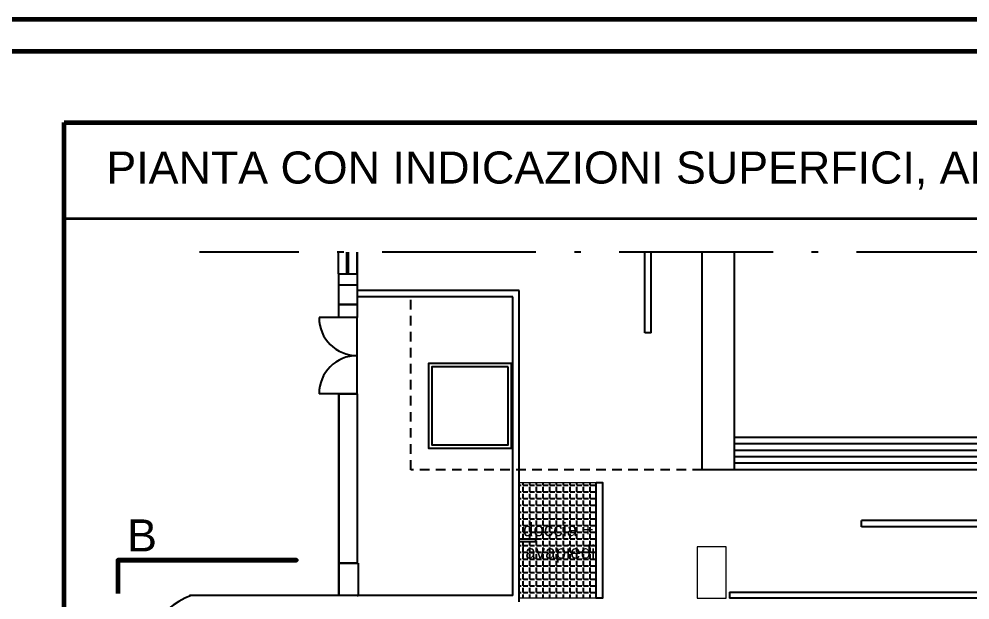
# Model space of a CAD drawing. Header units: millimetres. Extents: x 1769 to 2783, y -1222 to -971.
# Drawn here: x 2692.97 to 2707.81, y -979.8 to -970.74 of the extents above; entities that cross this region are included whole.
import ezdxf

# ---------------------------------------------------------------- set-up
doc = ezdxf.new("R2010")
doc.units = ezdxf.units.MM
for name, pattern in [('234A', [2, 1.5, -0.5]), ('ACAD_ISO10W100', [18, 12, -3, 0, -3]), ('CONTINUA', [0])]:
    doc.linetypes.add(name, pattern=pattern)
for name, color, linetype in [('ARREDI', 8, 'Continuous'), ('FINESTRE', 1, 'Continuous'), ('IMPIANTO SPORTIVO SC', 7, '234A'), ('LINEE SEZ', 7, 'ACAD_ISO10W100'), ('muri', 7, 'Continuous'), ('quote', 6, 'Continuous'), ('scritte', 240, 'Continuous')]:
    doc.layers.add(name, color=color, linetype=linetype)
doc.layers.add('no stampa', color=251, linetype='Continuous', plot=False)
doc.styles.add('ARIAL', font='arial.ttf')

msp = doc.modelspace()

# ---------------------------------------------------------------- hatches: boundary and pattern name
at = {"layer": 'ARREDI', "ltscale": 0.2}
h = msp.add_hatch(dxfattribs=at)
h.set_pattern_fill('ANGLE', color=253, scale=0.015, style=0)
h.set_pattern_definition([(0, (1860.22641, -447.11567), (0, 0.104775), [0.0762, -0.028575]), (90, (1860.22641, -447.11567), (-0.104775, 6e-18), [0.0762, -0.028575])])
h.paths.add_polyline_path([(2701.978, -977.971), (2700.778, -977.971), (2700.778, -979.771), (2701.978, -979.771)])

# ---------------------------------------------------------------- linework, layer by layer
msp.add_line((2693.678, -972.353), (2693.678, -1002.053))
at = {"lineweight": 60, "ltscale": 0.2}
for p, q in [((2693.678, -972.353), (2735.678, -972.353)), ((2693.678, -1002.053), (2693.678, -972.353))]:
    msp.add_line(p, q, dxfattribs=at)
at = {"lineweight": 35}
for p, q in [((2693.795, -972.353), (2735.678, -972.353)), ((2693.678, -973.853), (2735.678, -973.853))]:
    msp.add_line(p, q, dxfattribs=at)
at = {"color": 1}
for p, q in [((2698.249, -974.378), (2698.249, -975.396)), ((2702.736, -975.637), (2702.736, -974.378)), ((2702.835, -975.637), (2702.835, -974.378)), ((2703.628, -977.77), (2703.628, -974.378)), ((2704.133, -977.77), (2704.133, -974.378)), ((2728.91, -977.266), (2704.133, -977.266)), ((2728.91, -977.367), (2704.133, -977.367)), ((2728.91, -977.468), (2704.133, -977.468)), ((2728.91, -977.568), (2704.133, -977.568)), ((2728.91, -977.669), (2704.133, -977.669)), ((2729.415, -977.77), (2703.628, -977.77)), ((2726.928, -978.662), (2706.115, -978.662))]:
    msp.add_line(p, q, dxfattribs=at)
msp.add_lwpolyline([(2729.415, -974.378), (2729.415, -977.77), (2703.628, -977.77), (2703.628, -974.378)], dxfattribs=at)
at = {"lineweight": 60, "ltscale": 0.2}
msp.add_lwpolyline([(2694.514, -979.18), (2697.303, -979.18), (2694.514, -979.18), (2694.514, -979.701)], dxfattribs=at)
at = {"layer": 'FINESTRE', "color": 1}
for p, q in [((2726.928, -978.563), (2706.115, -978.563)), ((2704.058, -979.68), (2708.842, -979.68)), ((2704.058, -979.68), (2704.058, -979.771)), ((2708.842, -979.771), (2704.058, -979.771))]:
    msp.add_line(p, q, dxfattribs=at)
for points in [[(2701.978, -977.971), (2702.078, -977.971), (2702.078, -979.771), (2701.978, -979.771)], [(2700.778, -978.846), (2701.028, -978.846), (2701.028, -978.896), (2700.778, -978.896)]]:
    msp.add_lwpolyline(points, close=True, dxfattribs=at)
at = {"layer": 'IMPIANTO SPORTIVO SC', "color": 1, "linetype": 'ByBlock'}
for p, q in [((2697.951, -974.378), (2697.951, -974.717)), ((2698.088, -974.717), (2698.088, -974.378)), ((2698.112, -974.717), (2698.112, -974.378)), ((2698.249, -974.717), (2698.249, -974.378)), ((2697.951, -974.717), (2697.963, -974.717)), ((2697.963, -975.396), (2697.654, -975.396)), ((2698.249, -976.585), (2698.249, -975.396)), ((2702.835, -975.637), (2702.736, -975.637)), ((2697.963, -976.585), (2697.654, -976.585)), ((2698.249, -976.585), (2697.963, -976.585)), ((2706.115, -978.662), (2706.115, -978.563))]:
    msp.add_line(p, q, dxfattribs=at)
at = {"layer": 'IMPIANTO SPORTIVO SC', "color": 1, "ltscale": 0.1}
for p, q in [((2699.086, -977.77), (2699.086, -975.075)), ((2703.628, -977.77), (2699.086, -977.77))]:
    msp.add_line(p, q, dxfattribs=at)
at = {"layer": 'IMPIANTO SPORTIVO SC', "color": 1, "linetype": 'ByBlock'}
for points in [[(2700.655, -976.115), (2699.362, -976.115), (2699.362, -977.433), (2700.655, -977.433)], [(2700.605, -976.165), (2699.411, -976.165), (2699.411, -977.384), (2700.605, -977.384)]]:
    msp.add_lwpolyline(points, close=True, dxfattribs=at)
for centre, start, end in [((2698.249, -975.396), 180, 270), ((2698.249, -976.585), 90, 180)]:
    msp.add_arc(centre, 0.595, start, end, dxfattribs=at)
at = {"layer": 'LINEE SEZ', "ltscale": 0.2}
msp.add_line((2734.338, -974.378), (2695.789, -974.378), dxfattribs=at)
at = {"layer": 'muri', "color": 3}
for p, q in [((2697.963, -974.717), (2698.249, -974.717)), ((2700.778, -974.976), (2698.249, -974.976)), ((2700.778, -979.833), (2700.778, -974.976)), ((2697.963, -975.191), (2698.249, -975.191)), ((2700.679, -975.075), (2698.249, -975.075)), ((2700.679, -979.732), (2700.679, -975.075)), ((2698.249, -975.396), (2697.963, -975.396)), ((2697.963, -976.585), (2697.963, -979.732)), ((2698.249, -976.585), (2698.249, -979.227)), ((2697.963, -979.227), (2698.265, -979.227)), ((2698.265, -979.227), (2698.265, -979.732)), ((2697.963, -979.732), (2697.963, -979.513)), ((2700.182, -979.732), (2695.635, -979.732)), ((2700.679, -979.732), (2695.636, -979.732)), ((2700.679, -979.732), (2695.657, -979.732)), ((2697.963, -979.732), (2695.674, -979.732)), ((2698.265, -979.732), (2697.963, -979.732)), ((2698.247, -979.732), (2698.265, -979.732))]:
    msp.add_line(p, q, dxfattribs=at)
at = {"layer": 'muri', "color": 3, "ltscale": 0.2}
for points in [[(2697.963, -974.717), (2698.249, -974.717), (2698.249, -975.396), (2697.963, -975.396)], [(2697.963, -976.585), (2698.249, -976.585), (2698.249, -979.227), (2697.963, -979.227)]]:
    msp.add_lwpolyline(points, close=True, dxfattribs=at)
at = {"layer": 'muri', "color": 3}
for points in [[(2698.249, -974.888), (2698.249, -975.191), (2697.963, -975.191), (2697.963, -974.888)], [(2698.265, -979.227), (2698.265, -979.732), (2697.963, -979.732), (2697.963, -979.227)]]:
    msp.add_lwpolyline(points, close=True, dxfattribs=at)
at = {"layer": 'muri', "color": 3, "linetype": 'ByBlock', "lineweight": 0, "ltscale": 0.2}
msp.add_lwpolyline([(2703.554, -979.771), (2704.004, -979.771), (2704.004, -978.971), (2703.554, -978.971)], close=True, dxfattribs=at)
at = {"layer": 'muri', "color": 3}
msp.add_arc((2696.187, -981.032), 1.404, 112.1826, 247.8174, dxfattribs=at)
at = {"layer": 'no stampa', "linetype": 'ByBlock', "lineweight": 0, "ltscale": 0.2}
msp.add_lwpolyline([(2700.778, -977.971), (2701.978, -977.971), (2701.978, -979.771), (2700.778, -979.771)], close=True, dxfattribs=at)
at = {"layer": 'quote', "lineweight": 60, "ltscale": 0.2}
msp.add_line((2692.269, -971.241), (2782.413, -971.241), dxfattribs=at)
for points in [[(2606.614, -970.741), (2782.913, -970.741), (2782.913, -1017.585), (2606.614, -1017.585)], [(2607.114, -971.241), (2782.413, -971.241), (2782.413, -1017.085), (2607.114, -1017.085)]]:
    msp.add_lwpolyline(points, close=True, dxfattribs=at)

# ---------------------------------------------------------------- texts
at = {"lineweight": 60, "ltscale": 0.2, "insert": (2694.66, -978.545), "char_height": 0.5, "width": 0.59728, "attachment_point": 1, "style": 'ARIAL'}
msp.add_mtext('{\\fArial|b0|i0|c238|p34;B}', dxfattribs=at)
at = {"layer": 'scritte', "color": 240, "insert": (2694.336, -972.807), "char_height": 0.5, "width": 44.23376, "attachment_point": 1, "style": 'ARIAL'}
msp.add_mtext("{\\fArial|b0|i0|c238|p34;PIANTA CON INDICAZIONI SUPERFICI, ALTEZZA, DESTINAZIONE D'USO DEI VANI e SUPERFICIE FINESTRATA} {\\fArial|b0|i0|c238|p34;APRIBILE }", dxfattribs=at)
at = {"layer": 'scritte', "color": 6, "linetype": 'CONTINUA', "insert": (2701.385, -978.597), "char_height": 0.21, "width": 2.01865, "attachment_point": 2, "style": 'ARIAL'}
msp.add_mtext('{\\fArial|b0|i0|c238|p34;doccia + lavapiedi}', dxfattribs=at)

doc.saveas('drawing.dxf')
